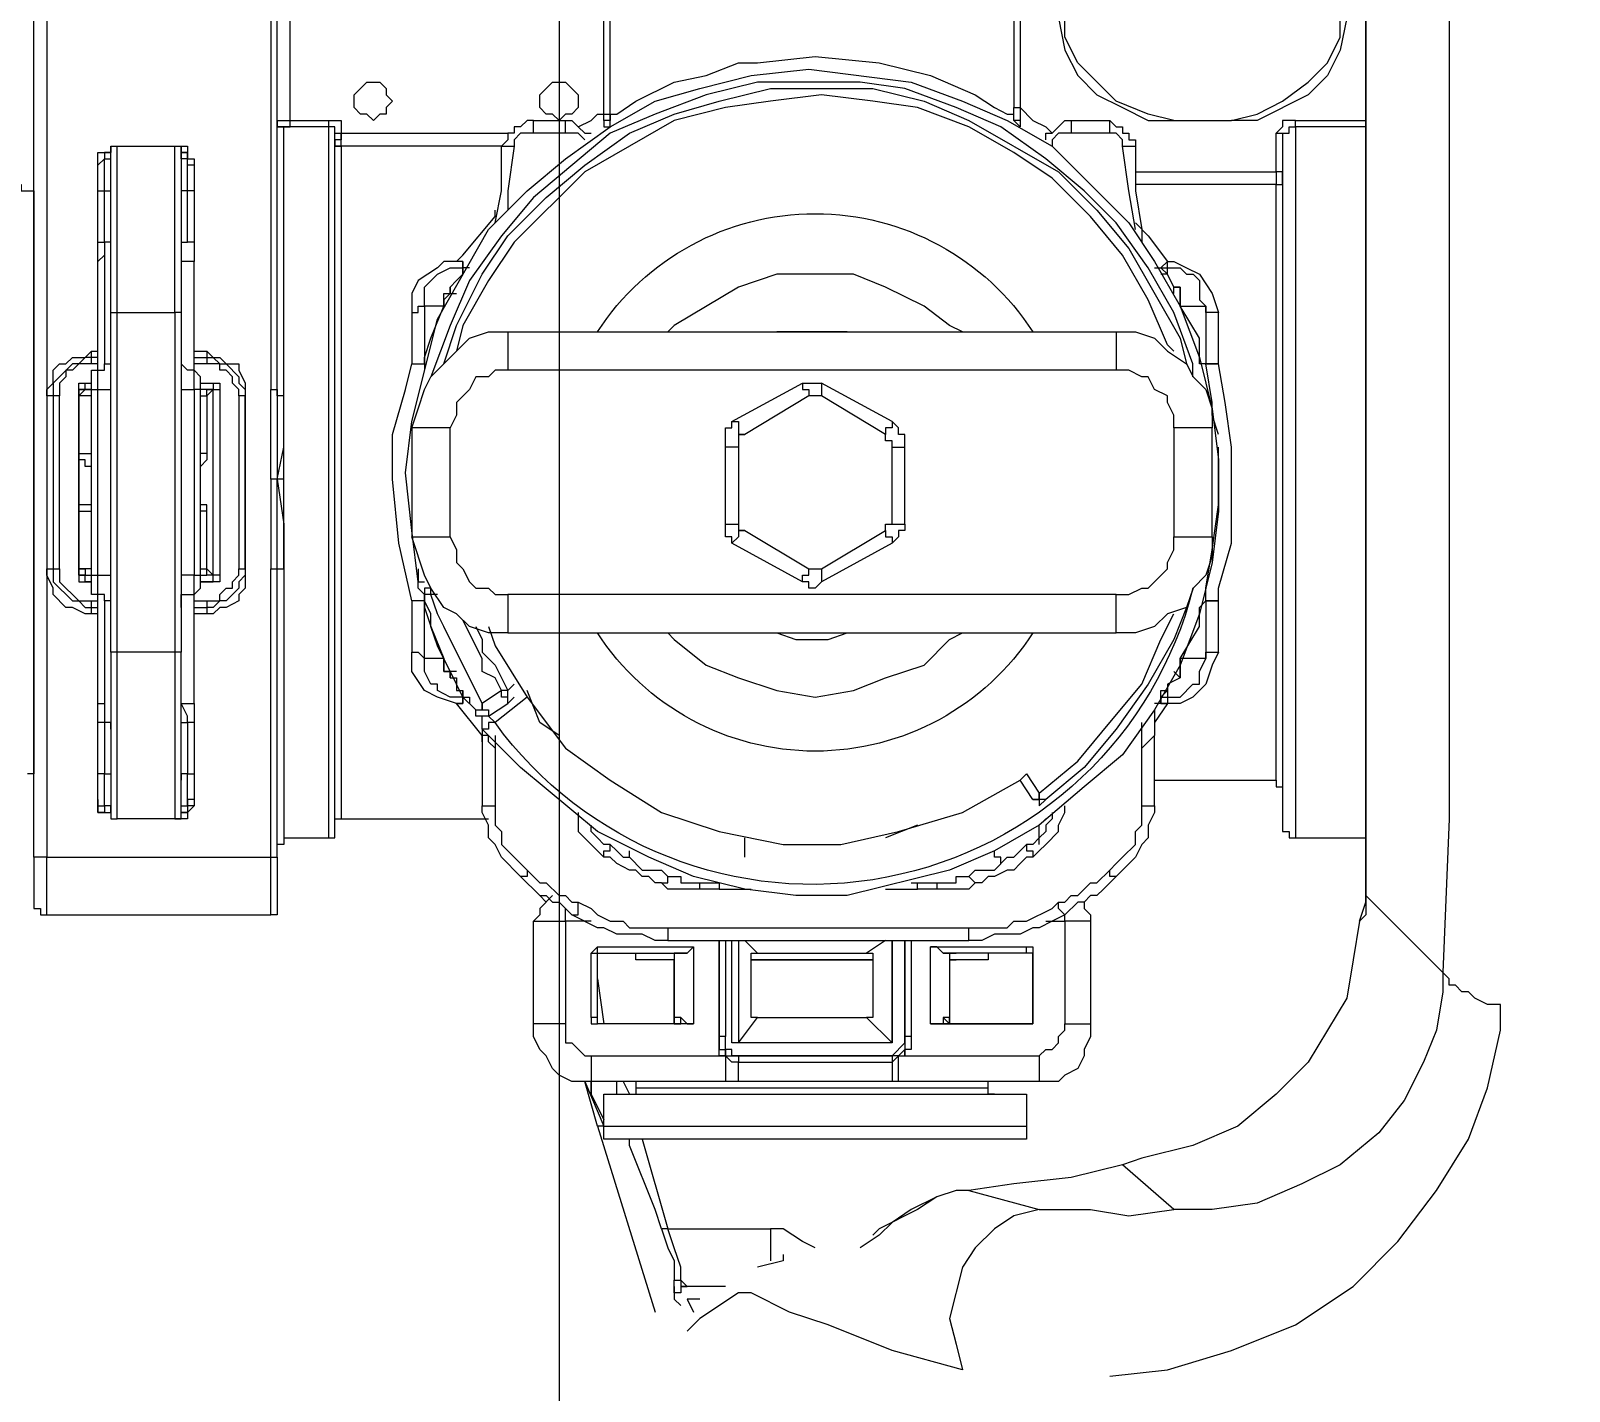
# Model space of a CAD drawing. Header units: millimetres. Extents: x -774950 to -670403, y -1165325 to -1109738.
# Drawn here: x -689636.3 to -689554.2, y -1158289.8 to -1158217.3 of the extents above; entities that cross this region are included whole.
import ezdxf

# ---------------------------------------------------------------- set-up
doc = ezdxf.new("R2010")
doc.units = ezdxf.units.MM
doc.header["$LTSCALE"] = 3000
doc.header["$MEASUREMENT"] = 0
doc.header["$PDMODE"] = 35
doc.header["$PDSIZE"] = -100
doc.layers.get('0').update_dxf_attribs({"linetype": 'CONTINUOUS'})
doc.layers.get('DEFPOINTS').update_dxf_attribs({"linetype": 'CONTINUOUS'})
for name, color, linetype, lineweight in [('01 - KITCHEN EQUIPMENTS', 255, 'CONTINUOUS', 0), ('A-WALL', 26, 'CONTINUOUS', 25), ('KIT.EQUIP', 7, 'CONTINUOUS', 0)]:
    doc.layers.add(name, color=color, linetype=linetype, lineweight=lineweight)
doc.layers.add('TOA-WALL-DADO TILE', color=136, linetype='CONTINUOUS')
doc.styles.get("Standard").update_dxf_attribs({"font": 'simplex.shx', "width": 0.75})
doc.dimstyles.new('DIM @ 150', dxfattribs={"dimtxt": 250, "dimasz": 100, "dimexe": 1, "dimexo": 0, "dimgap": 0.5, "dimtad": 0, "dimdec": 0, "dimzin": 0, "dimdsep": 46, "dimtxsty": 'Standard', "dimblk": 'ARCHTICK', "dimcen": -2, "dimclrd": 8, "dimclre": 8, "dimclrt": 256, "dimadec": 0, "dimazin": 0, "dimtfac": 1, "dimtdec": 0, "dimtofl": 0, "dimtmove": 0, "dimatfit": 3, "dimldrblk": 'OPEN90', "dimfxl": 0, "dimtolj": 1, "dimtzin": 0, "dimlwd": -1, "dimlwe": -1, "dimarcsym": 0})

# ---------------------------------------------------------------- blocks, each defined once
blk = doc.blocks.new('vw layout final block')
at = {"layer": 'A-WALL'}
blk.add_arc((-585636.233, -796985.608), 273600, 256.4814181, 278.37287951, dxfattribs=at)
blk = doc.blocks.new('A$Ca62c1600')
at = {"layer": 'KIT.EQUIP'}
blk.add_lwpolyline([(148.166, 81.038), (148.166, 391.038, 0.414214), (123.166, 416.038), (-56.834, 416.038, 0.414214), (-81.834, 391.038), (-81.834, 81.038, 0.414214), (-56.834, 56.038), (123.166, 56.038, 0.414214)], format="xyb", close=True, dxfattribs=at)
for points in [[(27.666, 103.492), (-7.514, 103.492), (-15.712, 103.492), (-23.909, 103.15), (-19.81, 99.052)], [(-45.427, 85.389), (-45.086, 88.463), (-44.061, 91.879), (-42.695, 95.294), (-40.645, 98.368), (-38.254, 100.759), (-35.522, 102.809), (-32.789, 104.516), (-30.057, 105.541), (-26.983, 106.224), (-25.617, 106.224), (-25.617, 105.541), (-25.275, 104.858), (-24.934, 104.516), (-24.934, 104.175), (-24.592, 103.833), (-24.592, 103.492), (-24.251, 103.492), (-23.909, 103.15)], [(-23.909, 103.15), (-24.934, 103.15), (-26.983, 102.809), (-28.691, 102.126), (-30.74, 101.101), (-32.448, 99.735), (-34.156, 97.685), (-35.18, 95.636), (-36.205, 93.245), (-36.547, 90.854), (-36.547, 88.805), (-34.156, 86.072), (-34.839, 83.34), (-35.18, 80.266), (-35.522, 77.875), (-35.522, 77.192), (-35.864, 76.167), (-36.547, 74.801), (-37.23, 73.776), (-37.913, 73.093), (-38.596, 72.068)], [(-21.177, 98.71), (-20.152, 99.052), (-19.81, 99.052), (75.143, 99.052), (-19.81, 99.052), (-20.152, 99.052), (-20.835, 99.052), (-21.177, 98.71), (-23.226, 98.368), (-25.275, 98.027), (-28.691, 95.978), (-30.399, 94.27), (-32.106, 92.22), (-33.131, 89.829), (-33.814, 87.097), (-34.156, 86.072)], [(20.835, 94.611), (20.835, 94.953), (21.177, 94.953), (21.177, 95.294), (20.835, 95.294), (19.81, 95.294), (-16.736, 95.294), (-16.736, 99.052)], [(21.177, 99.052), (21.177, 95.294), (21.518, 95.294), (21.518, 99.052)], [(21.518, 88.805), (21.86, 87.439), (22.543, 85.731), (24.592, 83.681), (25.958, 82.998), (29.032, 82.998), (30.74, 83.681), (32.789, 85.731), (33.473, 87.439), (33.473, 88.805), (33.473, 91.879), (33.814, 91.879), (33.814, 93.245), (33.131, 94.611), (32.448, 95.977), (31.082, 97.002), (29.715, 97.685), (28.349, 98.027), (26.983, 98.027), (25.275, 97.685), (23.909, 97.002), (22.884, 95.977), (21.518, 93.245), (21.518, 91.879)], [(26.983, 82.657), (25.275, 82.998), (23.909, 83.681), (22.884, 84.706), (22.201, 86.072), (21.518, 87.439), (21.518, 88.805), (21.518, 91.879), (21.86, 93.245), (22.543, 94.611), (23.567, 95.977), (24.592, 97.002), (25.958, 97.685), (29.032, 97.685)], [(18.786, 86.755), (18.786, 94.27), (20.835, 94.27), (20.835, 94.611), (-15.37, 94.611), (-16.053, 94.611), (-16.395, 94.611), (-16.395, 94.953), (-16.736, 94.953), (-16.736, 95.294)], [(21.518, 95.294), (21.518, 94.953), (21.518, 94.611), (21.177, 94.611), (20.835, 94.27)], [(-13.662, 94.27), (-14.004, 94.27), (-14.004, 94.611), (-14.345, 94.611)], [(-13.662, 87.78), (-13.662, 94.27), (-13.321, 94.27), (18.102, 94.27), (18.102, 86.755)], [(-9.564, 88.122), (-9.222, 88.122), (-9.222, 88.463), (-9.222, 89.146), (-8.539, 89.829), (-8.539, 90.171), (-7.856, 90.171), (-7.173, 90.513), (-7.173, 90.171), (-7.173, 89.146), (-7.514, 89.146), (-8.197, 89.146), (-7.856, 89.146), (-7.173, 89.146), (-5.465, 90.171), (-4.44, 90.171), (-4.099, 90.513), (-7.173, 90.513), (-6.831, 90.513), (-6.831, 91.196), (-4.782, 91.196), (-4.44, 91.196), (-4.099, 91.196), (-4.099, 90.854), (-4.099, 90.513), (-3.416, 90.513), (-1.366, 90.854), (1.025, 91.196), (4.099, 91.196)], [(-6.831, 91.196), (-7.514, 90.854), (-8.539, 90.513), (-9.222, 89.829), (-9.564, 89.146), (-9.564, 88.463)], [(-4.099, 90.513), (-4.099, 91.196), (-3.416, 91.196), (-1.025, 91.879), (4.099, 91.879), (6.49, 91.537), (8.539, 91.196), (8.539, 90.854), (8.539, 90.513)], [(4.782, 91.196), (5.806, 90.854), (6.49, 90.854), (8.539, 90.513), (8.539, 91.196), (10.588, 91.196), (10.93, 91.196), (11.271, 91.196), (11.271, 90.513), (11.613, 90.513), (8.539, 90.513), (8.539, 90.171), (8.88, 90.171), (9.905, 90.171), (11.613, 89.146), (11.955, 89.146), (12.638, 89.146), (12.296, 89.146), (11.613, 89.146), (11.613, 90.171), (11.613, 90.513)], [(16.053, 86.755), (15.37, 87.439), (14.004, 88.463), (13.662, 88.122), (13.662, 88.463), (14.004, 88.463), (14.004, 88.805), (13.662, 89.488), (13.321, 90.171), (12.296, 90.854), (11.271, 91.196)], [(21.518, 91.879), (21.518, 91.879)], [(21.518, 88.805), (21.518, 91.879)], [(5.123, 88.805), (-0.683, 88.805), (-0.683, 90.513), (-0.683, 90.854), (-1.708, 90.854), (-2.732, 90.513), (-3.416, 89.83), (-4.44, 89.488), (-4.782, 88.463), (-5.465, 87.78), (-5.806, 86.755), (-5.806, 85.731)], [(-4.099, 90.513), (-4.099, 90.513)], [(-4.099, 90.513), (-4.099, 90.513)], [(-0.683, 50.209), (5.123, 50.209), (5.123, 49.867), (5.123, 49.526), (5.123, 48.16), (6.148, 48.501), (7.173, 48.843), (7.856, 49.184), (9.905, 51.234), (10.247, 52.258), (10.247, 53.283), (10.247, 85.731), (10.247, 86.755), (9.905, 87.78), (9.222, 88.463), (8.539, 89.488), (7.856, 89.83), (7.173, 90.513), (6.148, 90.854), (5.123, 90.854)], [(-0.683, 90.854), (5.123, 90.854), (5.123, 90.513), (5.123, 88.805), (5.806, 88.805), (6.49, 88.463), (6.831, 88.463), (7.173, 87.78), (7.856, 87.439), (7.856, 87.097), (8.197, 86.414), (8.197, 85.731)], [(13.662, 87.78), (13.662, 88.122), (13.662, 88.463), (13.662, 88.805), (13.662, 89.146), (13.321, 89.488), (13.321, 89.83), (12.979, 90.171), (11.954, 90.171), (11.613, 90.513)], [(-4.44, 89.488), (-6.148, 88.805), (-8.539, 87.439), (-10.93, 85.731), (-12.979, 84.023), (-14.687, 81.974)], [(7.856, 89.829), (8.539, 89.829), (11.271, 88.805), (13.662, 87.439), (16.053, 85.731), (17.761, 84.023), (19.469, 81.974), (21.177, 79.583), (22.201, 77.192), (23.226, 74.459), (23.567, 72.069), (23.567, 66.604), (22.884, 63.871), (21.86, 61.139), (20.835, 58.748), (17.419, 54.649), (15.37, 52.941), (12.979, 51.234), (10.588, 50.209), (7.856, 49.184)], [(8.539, 49.867), (10.588, 50.55), (13.321, 51.917), (15.37, 53.283), (17.419, 55.332), (19.127, 57.382), (20.835, 59.772), (21.86, 62.163), (22.543, 64.554), (23.226, 67.287), (23.226, 72.752), (22.543, 75.484), (21.518, 77.875), (18.786, 82.657), (16.736, 84.706), (14.687, 86.414), (9.905, 89.146), (8.539, 89.488)], [(-35.522, 77.875), (-36.547, 81.632), (-36.547, 82.998), (-36.547, 84.365), (-36.888, 86.414), (-36.547, 88.805)], [(-13.321, 80.949), (-14.345, 81.632), (-14.687, 81.632), (-14.687, 81.291), (-14.687, 81.632), (-15.029, 81.632), (-14.687, 81.974), (-14.687, 81.632), (-14.345, 81.632), (-12.638, 83.681), (-10.588, 85.389), (-8.539, 87.097), (-6.148, 88.122), (-4.782, 88.805)], [(-7.856, 88.805), (-8.197, 89.146), (-8.539, 88.463), (-8.88, 88.463), (-9.222, 88.122), (-9.564, 88.122), (-9.564, 87.78)], [(-7.173, 89.146), (-7.173, 89.146)], [(-7.173, 89.146), (-7.173, 89.146)], [(-5.806, 53.283), (-5.806, 85.731), (-5.465, 85.731), (-3.757, 85.731), (-3.757, 86.414), (-3.416, 87.097), (-3.416, 87.439), (-2.391, 88.463), (-2.049, 88.463), (-1.366, 88.805), (-0.683, 88.805)], [(9.222, 88.805), (9.564, 88.463), (11.955, 87.439), (14.345, 86.072), (16.395, 84.365), (18.444, 82.315), (19.81, 80.266), (21.177, 77.875), (22.201, 75.143), (22.543, 72.752), (22.884, 70.019), (22.543, 67.287), (22.201, 64.896), (21.518, 62.163), (18.786, 57.382), (15.029, 53.624), (12.979, 52.258), (10.588, 50.892), (9.222, 50.55)], [(11.613, 89.146), (11.613, 89.146)], [(11.613, 89.146), (11.613, 89.146)], [(11.613, 89.146), (11.613, 89.146)], [(12.296, 88.805), (12.638, 88.805), (12.638, 89.146), (12.638, 88.805), (13.321, 88.463), (13.321, 88.122)], [(21.518, 88.805), (21.518, 88.805)], [(-9.222, 88.122), (-8.88, 88.122), (-8.88, 88.463), (-9.222, 88.463), (-9.564, 88.463), (-9.564, 88.122), (-9.564, 88.463), (-10.588, 87.78)], [(-9.564, 88.463), (-9.564, 88.463)], [(-9.564, 88.122), (-9.564, 88.122)], [(13.662, 88.122), (13.321, 88.463), (13.662, 88.463)], [(13.662, 88.463), (13.662, 88.463)], [(13.662, 88.122), (13.662, 88.122)], [(13.662, 88.122), (13.662, 88.122)], [(-21.177, 81.974), (-21.177, 82.998), (-20.835, 82.998), (-20.493, 82.657), (-20.152, 82.657), (-20.152, 82.998), (-19.81, 83.34), (-19.81, 83.681), (-19.127, 84.365), (-19.127, 84.706), (-18.444, 85.389), (-18.103, 85.731), (-17.761, 86.072), (-17.078, 86.755), (-16.395, 86.755), (-16.053, 87.097), (-15.029, 87.097), (-15.029, 87.439), (-15.029, 87.78), (-11.271, 87.78)], [(-15.029, 87.78), (-15.37, 87.78), (-16.053, 87.439), (-16.736, 87.439), (-17.078, 87.097), (-17.761, 86.755), (-18.786, 85.731), (-18.786, 85.389), (-18.444, 85.389)], [(-15.029, 87.097), (-11.955, 87.097)], [(-9.905, 87.78), (-11.271, 87.78), (-11.955, 87.097), (-10.588, 87.097)], [(15.712, 86.755), (17.761, 86.414), (20.152, 86.072), (20.152, 86.414), (20.152, 86.755), (17.761, 86.755), (15.712, 87.097), (15.029, 87.097)], [(20.152, 86.072), (20.493, 86.072), (20.835, 85.731), (20.835, 85.389), (21.177, 85.389), (21.518, 85.389), (21.177, 85.731), (21.177, 86.072), (20.835, 86.072), (20.835, 86.414), (20.493, 86.414), (20.493, 86.755), (20.152, 86.755)], [(-18.786, 85.731), (-19.127, 85.389), (-19.469, 85.048), (-19.81, 84.706), (-19.81, 84.365), (-20.152, 84.023), (-20.152, 83.681), (-20.835, 82.998)], [(-3.757, 85.731), (-3.757, 53.283), (-4.099, 53.283), (-4.44, 53.283), (-5.806, 53.283), (-5.806, 52.258), (-5.465, 51.234), (-4.782, 50.55), (-4.44, 49.867), (-3.416, 49.184), (-2.732, 48.843), (-0.683, 48.16)], [(10.247, 85.731), (8.197, 85.731), (8.197, 53.283)], [(20.835, 85.389), (20.835, 83.34)], [(21.518, 83.34), (21.518, 85.389)], [(-20.152, 84.023), (-20.493, 84.023), (-20.835, 84.365), (-21.177, 84.365), (-26.641, 84.365), (-27.325, 84.365), (-28.008, 84.023), (-28.349, 84.023), (-29.032, 83.681), (-29.374, 82.998), (-29.715, 82.657), (-29.715, 81.632)], [(-21.177, 84.365), (-21.177, 82.998), (-26.641, 82.998), (-26.641, 83.34), (-26.641, 84.365)], [(-22.201, 74.801), (-27.325, 74.801), (-27.666, 74.801), (-28.008, 74.801), (-28.008, 74.459), (-28.349, 74.459), (-28.349, 81.632), (-28.008, 81.974), (-28.008, 82.315), (-27.666, 82.657), (-27.325, 82.657), (-26.983, 82.998), (-26.641, 82.998)], [(-20.835, 82.998), (-21.177, 82.315), (-21.518, 81.632), (-21.518, 81.291), (-21.86, 80.607), (-21.86, 79.241), (-22.201, 78.558), (-22.201, 77.875)], [(-15.37, 82.315), (-15.712, 82.315), (-16.053, 81.974), (-16.395, 81.974), (-16.736, 81.632), (-17.078, 81.291), (-17.078, 80.949), (-17.419, 80.949), (-17.419, 81.291), (-17.761, 81.291), (-17.419, 81.632), (-17.078, 81.974), (-16.395, 82.657), (-16.053, 82.657), (-15.37, 82.998), (-15.029, 82.998)], [(20.493, 81.974), (20.835, 81.974), (20.835, 82.315), (21.518, 82.998), (21.518, 83.34), (21.177, 83.34), (20.835, 83.34), (20.835, 82.998), (20.835, 82.657), (20.493, 82.315), (20.152, 82.315)], [(-18.786, 53.966), (-19.81, 54.991), (-19.81, 55.332), (-20.152, 55.674), (-20.152, 56.015), (-20.493, 56.357), (-20.835, 56.698), (-20.835, 57.04), (-20.152, 57.04), (-20.493, 57.723), (-20.835, 58.065), (-21.177, 58.748), (-21.177, 59.431), (-21.518, 59.772), (-21.518, 61.822), (-21.518, 77.875), (-21.518, 78.558), (-21.518, 79.241), (-21.518, 79.924), (-21.177, 80.266), (-21.177, 80.949), (-20.493, 82.315), (-20.152, 82.657)], [(34.156, 81.974), (33.473, 81.291), (33.131, 80.607), (22.201, 80.607), (21.518, 81.291), (21.177, 81.974), (20.835, 82.315)], [(-36.547, 81.632), (-36.888, 80.266), (-37.571, 79.241), (-38.596, 78.217), (-39.621, 77.533), (-42.353, 76.85), (-43.719, 77.192), (-45.086, 77.533), (-44.061, 73.776), (-42.695, 70.361), (-42.012, 68.311), (-40.987, 66.262), (-40.987, 65.579), (-42.353, 63.53), (-43.036, 62.847)], [(-28.349, 81.632), (-28.691, 81.632), (-29.032, 81.632), (-29.715, 81.632), (-29.715, 74.118), (-29.032, 74.118), (-28.691, 74.118), (-28.349, 74.118), (-28.349, 74.459), (-28.008, 74.459)], [(-22.884, 78.9), (-23.226, 78.9), (-23.226, 78.558), (-23.226, 76.85), (-26.641, 76.85), (-26.641, 80.949), (-26.641, 75.826), (-22.543, 75.826), (-22.543, 80.949), (-22.543, 81.291), (-22.884, 81.291), (-26.3, 81.291), (-26.641, 81.291), (-26.641, 80.949), (-26.641, 81.291), (-26.3, 81.291), (-22.884, 81.291), (-22.884, 80.949), (-22.543, 80.949)], [(-26.3, 81.291), (-26.3, 81.291)], [(-22.884, 81.291), (-22.884, 81.291)], [(-17.761, 81.291), (-17.761, 80.949), (-18.103, 80.607), (-18.444, 80.266), (-18.444, 79.924), (-18.786, 79.241), (-18.786, 78.9), (-19.127, 78.558), (-19.127, 78.217)], [(-17.078, 81.632), (-16.736, 81.632), (-16.053, 81.632), (-15.712, 81.974)], [(-17.078, 81.632), (-17.078, 81.632)], [(-14.687, 81.291), (-13.662, 80.607)], [(-32.106, 80.949), (-32.106, 80.949)], [(-32.106, 58.406), (-30.399, 58.406), (-30.399, 80.949), (-32.106, 80.949)], [(-26.641, 80.949), (-26.641, 80.949)], [(-22.884, 80.949), (-22.884, 76.85), (-26.3, 76.85)], [(-19.127, 74.801), (-19.127, 75.143), (-19.127, 76.167), (-19.127, 76.509), (-19.127, 77.192), (-18.786, 77.192), (-18.786, 77.875), (-18.444, 78.217), (-18.444, 78.9), (-18.444, 79.241), (-17.761, 79.924), (-17.761, 80.266), (-17.078, 80.949)], [(-5.465, 52.258), (-6.49, 52.6), (-9.222, 54.308), (-11.954, 56.357), (-13.662, 58.748), (-15.37, 61.48), (-16.395, 64.554), (-17.078, 67.97), (-17.078, 71.044), (-16.395, 74.118), (-15.37, 77.533), (-13.662, 80.607), (-13.321, 80.949)], [(21.518, 80.607), (21.177, 80.607), (21.518, 80.266), (21.86, 80.266)], [(33.131, 80.266), (33.473, 80.266), (33.473, 80.607), (33.131, 80.607), (33.131, 80.266), (22.201, 80.266)], [(21.86, 58.748), (21.86, 59.089), (22.543, 60.114), (23.567, 62.163), (23.909, 63.871), (24.592, 65.579), (24.592, 66.604), (24.934, 69.678), (24.592, 73.093), (23.909, 75.826), (22.884, 78.217), (22.201, 79.241), (21.86, 79.924), (21.86, 80.266)], [(-30.399, 79.241), (-30.399, 78.9), (-30.057, 78.9)], [(-29.715, 60.114), (-30.057, 60.114), (-30.057, 60.456), (-30.057, 78.9), (-29.715, 78.9)], [(-18.103, 79.583), (-17.761, 79.583), (-17.761, 79.241), (-17.419, 79.241)], [(-18.786, 77.875), (-19.127, 78.217), (-19.469, 77.875), (-19.469, 77.533), (-19.469, 76.167)], [(-35.522, 77.192), (-35.864, 76.167), (-36.547, 75.143), (-37.571, 73.093), (-37.913, 72.752)], [(-26.641, 77.192), (-26.641, 76.85), (-26.3, 76.85), (-26.3, 76.509), (-26.641, 76.509), (-26.641, 76.167), (-26.641, 75.826), (-26.641, 76.509), (-26.641, 76.85), (-26.3, 76.509)], [(-23.226, 76.85), (-23.226, 77.192)], [(-22.884, 76.509), (-22.543, 76.167), (-22.543, 75.826), (-22.543, 76.167), (-22.884, 76.509), (-22.884, 76.85), (-22.884, 76.509), (-22.884, 76.85), (-22.884, 77.192)], [(-22.201, 61.822), (-22.201, 77.875), (-21.86, 77.875), (-21.518, 77.875)], [(-5.806, 61.822), (-6.148, 62.163), (-7.514, 63.871), (-8.197, 65.579), (-8.88, 67.628), (-9.222, 69.678), (-8.88, 71.727), (-8.197, 73.435), (-7.514, 75.484), (-6.148, 76.85), (-5.806, 77.533)], [(10.247, 77.533), (10.588, 76.85), (11.613, 75.484), (12.638, 73.435), (13.321, 71.727), (13.321, 67.628), (12.638, 65.579), (10.588, 62.163), (10.247, 61.822)], [(-19.127, 76.167), (-19.469, 76.167), (-19.469, 75.143)], [(-27.325, 74.801), (-27.325, 74.459), (-22.201, 74.459), (-27.325, 74.459)], [(-19.469, 73.435), (-19.469, 73.776), (-19.469, 75.143), (-19.127, 75.143)], [(-16.053, 75.143), (-16.736, 73.435)], [(-29.715, 74.118), (-29.715, 73.776)], [(-28.349, 73.776), (-27.666, 74.459), (-27.325, 74.459), (-27.666, 74.459), (-28.008, 74.459), (-28.349, 74.118), (-28.349, 73.776), (-28.691, 73.776), (-28.349, 74.118)], [(-28.349, 74.118), (-28.349, 74.118)], [(-27.325, 74.459), (-27.325, 74.459)], [(-2.391, 70.019), (-2.732, 70.019), (-3.074, 70.019), (-3.416, 69.678), (-3.416, 69.336), (-3.074, 69.336), (-3.074, 68.994), (-2.732, 68.994), (-2.732, 69.336), (-2.391, 69.336), (-2.391, 70.019), (-0.342, 73.435), (0, 73.435), (0, 73.776), (0, 74.118), (0, 74.459), (4.099, 74.459), (4.782, 74.459), (4.782, 74.118), (5.123, 74.118), (5.465, 73.776), (7.514, 70.019), (6.831, 70.019), (6.831, 69.678), (6.831, 69.336)], [(0, 74.459), (-0.342, 74.459), (-0.342, 74.118), (-0.683, 74.118), (-1.025, 73.776)], [(0, 73.776), (4.099, 73.776), (4.099, 74.118), (4.099, 74.459)], [(-28.349, 65.579), (-28.349, 73.776), (-28.349, 65.579), (-28.691, 65.579), (-28.691, 73.776), (-29.715, 73.776), (-29.715, 71.385), (-29.715, 68.311), (-29.715, 67.628), (-29.715, 65.579), (-28.691, 65.579), (-28.691, 65.237), (-28.349, 64.896), (-28.349, 64.554), (-28.008, 64.554), (-27.325, 64.554), (-22.201, 64.554), (-27.325, 64.554)], [(-28.349, 73.776), (-28.349, 73.776)], [(-27.666, 73.776), (-27.666, 73.776)], [(-27.666, 73.776), (-27.666, 65.237)], [(-22.201, 73.435), (-22.884, 72.41)], [(-19.469, 73.776), (-19.469, 73.776)], [(-0.342, 73.435), (-0.683, 73.435), (-0.683, 73.776), (-1.025, 73.776), (-3.074, 70.019)], [(4.099, 73.776), (4.44, 73.776), (4.44, 73.435), (4.782, 73.435)], [(5.465, 73.776), (5.123, 73.776), (5.123, 73.435), (4.782, 73.435), (6.831, 70.019)], [(-26.3, 66.604), (-26.3, 66.262), (-22.884, 66.262), (-22.884, 66.604), (-22.884, 72.41), (-22.884, 72.752), (-26.3, 72.752), (-26.3, 72.41)], [(-5.806, 67.628), (-6.148, 68.653), (-6.148, 70.361), (-5.806, 71.385)], [(10.247, 71.385), (10.247, 70.361), (10.247, 68.653), (10.247, 67.628)], [(5.465, 65.237), (5.465, 65.579), (4.782, 65.579), (4.782, 65.92), (4.782, 65.579), (4.44, 65.579), (4.099, 65.579), (4.099, 65.237), (4.099, 64.896), (4.44, 64.896), (4.782, 64.896), (5.123, 64.896), (5.123, 65.237), (5.465, 65.237), (7.514, 68.994), (7.514, 69.336), (7.514, 70.019)], [(-38.596, 69.678), (-38.254, 68.994), (-37.571, 67.97), (-37.571, 67.287), (-38.254, 67.287), (-38.596, 67.287), (-39.279, 67.287)], [(-3.074, 68.994), (-1.025, 65.237)], [(0, 64.896), (0, 65.237), (0, 65.579), (-0.342, 65.579), (-0.342, 65.92), (-2.391, 69.336)], [(7.514, 68.994), (7.173, 68.994), (7.173, 69.336), (6.831, 69.336), (4.782, 65.92)], [(-38.938, 67.97), (-39.279, 67.97), (-39.621, 66.604)], [(-32.79, 60.456), (-37.571, 61.822), (-37.571, 62.163), (-37.571, 65.237), (-37.571, 67.287)], [(-22.884, 66.604), (-22.201, 65.92)], [(-15.37, 57.04), (-16.053, 57.04), (-16.395, 57.04), (-17.761, 58.406), (-17.419, 58.406), (-17.419, 58.748), (-17.078, 58.748), (-17.419, 59.089), (-17.761, 59.431), (-17.761, 59.772), (-18.444, 60.456), (-18.444, 61.48), (-18.786, 61.822), (-18.786, 62.163), (-18.786, 62.505), (-19.127, 62.505), (-19.127, 63.53), (-19.127, 64.554), (-19.469, 64.554), (-19.469, 65.92), (-19.469, 66.262)], [(-19.469, 65.92), (-19.469, 65.92)], [(-17.761, 65.92), (-16.736, 65.92)], [(-0.342, 65.92), (-0.342, 65.579), (-0.683, 65.579), (-1.025, 65.237), (-0.683, 65.237), (-0.683, 64.896), (0, 64.896), (4.099, 64.896)], [(-40.645, 64.896), (-40.645, 62.847), (-40.645, 62.505), (-40.987, 62.505), (-40.987, 62.163), (-40.645, 62.163), (-40.987, 62.163), (-41.328, 62.163), (-41.67, 62.505)], [(-29.715, 65.579), (-29.715, 64.896)], [(-28.349, 64.896), (-29.715, 64.896), (-29.715, 57.723)], [(-22.201, 64.896), (-27.325, 64.896), (-27.325, 64.554), (-28.008, 64.554), (-28.008, 64.896), (-28.349, 64.896), (-28.349, 65.237), (-28.349, 65.579), (-28.349, 65.237), (-28.008, 65.237), (-28.008, 64.896), (-27.666, 64.896), (-27.325, 64.896)], [(-28.349, 65.579), (-28.349, 65.579)], [(-19.81, 55.674), (-20.493, 54.991), (-20.835, 54.991), (-21.177, 54.649), (-21.177, 55.674), (-21.177, 56.015), (-21.177, 56.357), (-26.641, 56.357), (-26.983, 56.357), (-27.325, 56.357), (-27.666, 56.357), (-27.666, 56.698), (-28.349, 57.382), (-28.349, 57.723), (-28.349, 64.896), (-28.008, 64.896)], [(-28.349, 64.896), (-28.349, 64.896)], [(-28.349, 64.896), (-28.349, 64.896)], [(-22.201, 65.579), (-27.666, 65.579), (-27.666, 65.237), (-22.201, 65.237)], [(4.099, 65.579), (0, 65.579)], [(-27.325, 64.554), (-27.325, 64.554)], [(-19.469, 64.554), (-19.469, 63.53), (-19.127, 63.53)], [(-41.328, 63.53), (-41.328, 62.847), (-42.012, 63.188)], [(-26.3, 57.723), (-26.641, 57.723), (-26.641, 58.065), (-26.3, 58.065), (-22.884, 58.065), (-22.884, 62.163), (-22.884, 62.505), (-22.884, 62.847), (-22.543, 63.188), (-22.884, 62.847), (-22.884, 62.505), (-22.884, 62.163), (-26.3, 62.163)], [(-26.3, 62.505), (-26.641, 62.847), (-26.641, 63.188), (-26.641, 62.847), (-26.641, 62.163), (-26.641, 62.505), (-26.3, 62.505), (-26.3, 62.163), (-26.641, 62.163), (-26.641, 58.065)], [(-19.469, 63.53), (-19.469, 63.188), (-19.469, 61.822), (-19.127, 61.48), (-19.127, 61.822), (-18.786, 61.822)], [(-40.645, 62.163), (-40.304, 62.163), (-40.304, 62.505), (-40.645, 62.505), (-40.645, 62.847), (-40.304, 62.505), (-39.621, 62.505), (-38.596, 62.163), (-37.571, 61.822), (-37.571, 61.48), (-38.596, 61.822), (-39.279, 62.163), (-39.962, 62.163), (-40.304, 62.163)], [(-22.884, 62.163), (-22.884, 62.505)], [(-26.641, 62.163), (-23.226, 62.163), (-23.226, 61.139), (-23.226, 60.456), (-23.226, 60.114), (-22.884, 60.114)], [(-23.226, 62.163), (-23.226, 62.163)], [(-23.226, 62.163), (-23.226, 62.163)], [(-22.884, 62.163), (-22.884, 62.163)], [(-21.518, 61.822), (-21.86, 61.822), (-22.201, 61.822), (-22.201, 61.139), (-21.86, 60.456), (-21.86, 59.089), (-21.518, 58.406), (-21.518, 58.065), (-20.835, 56.698)], [(-32.106, 58.065), (-29.715, 57.382), (-32.106, 58.406), (-32.106, 58.065), (-42.012, 61.139)], [(-37.571, 61.48), (-36.547, 61.139), (-33.131, 59.772), (-32.79, 59.772)], [(-19.127, 61.48), (-19.127, 61.139), (-18.786, 60.797), (-18.786, 60.456), (-18.444, 60.114), (-18.444, 59.772), (-18.103, 59.089), (-17.761, 58.748), (-17.761, 58.406)], [(-30.057, 60.114), (-30.399, 60.114)], [(-29.715, 59.431), (-30.399, 59.772)], [(-30.399, 59.089), (-29.715, 59.089)], [(-17.761, 59.772), (-17.419, 59.772)], [(-30.399, 57.723), (-31.765, 58.406)], [(-24.251, 58.065), (-26.641, 58.406)], [(-17.078, 58.748), (-17.078, 58.406), (-16.736, 58.065), (-16.395, 57.723), (-16.053, 57.723)], [(21.518, 58.406), (21.86, 58.406), (21.86, 58.748), (21.518, 58.748), (21.518, 58.406), (21.177, 58.406), (21.177, 58.748), (21.518, 58.748), (21.86, 58.748), (33.131, 58.748), (33.131, 58.406), (33.473, 58.406), (33.814, 58.406), (33.814, 58.748), (33.473, 58.748), (33.131, 58.748)], [(21.177, 57.04), (21.518, 57.723), (21.86, 58.065), (21.86, 58.406), (33.131, 58.406), (33.473, 58.065), (33.814, 57.723), (34.156, 57.04)], [(21.86, 58.748), (21.86, 58.748)], [(-28.349, 57.723), (-29.374, 57.723), (-29.715, 57.723), (-29.715, 57.04), (-29.715, 56.698), (-29.374, 56.015), (-29.032, 55.674), (-28.349, 55.332), (-28.008, 54.991), (-27.325, 54.649), (-26.641, 54.649)], [(-26.641, 58.065), (-26.641, 58.065)], [(-22.884, 57.723), (-22.884, 58.065), (-22.543, 58.065)], [(-22.884, 58.065), (-22.884, 58.065)], [(-21.177, 57.723), (-21.177, 56.357), (-20.835, 56.357), (-20.493, 56.357)], [(20.493, 57.382), (20.835, 57.04), (20.835, 56.357), (21.177, 56.357), (21.518, 56.357), (21.518, 56.698), (21.177, 57.04), (20.835, 57.382), (20.835, 57.723)], [(-11.955, 52.6), (-15.029, 52.6), (-15.37, 52.6), (-16.053, 52.6), (-16.395, 52.941), (-17.078, 52.941), (-18.444, 54.308), (-18.786, 54.649), (-19.127, 54.991), (-19.127, 55.332), (-19.81, 56.015), (-19.81, 56.357), (-20.152, 56.698), (-20.152, 57.04)], [(-26.641, 56.357), (-26.641, 54.991), (-26.641, 54.649), (-21.177, 54.649)], [(-11.271, 56.015), (-10.588, 54.991), (-8.88, 54.308)], [(20.835, 56.357), (20.835, 54.649), (21.177, 54.649), (21.518, 54.649), (21.518, 56.357)], [(-19.81, 54.991), (-20.152, 55.332)], [(-18.444, 54.308), (-18.786, 54.308), (-18.786, 53.966), (-18.444, 53.624), (-18.103, 53.283), (-17.761, 52.941), (-17.078, 52.6), (-16.736, 52.258), (-16.053, 52.258), (-15.37, 51.917), (-15.029, 51.917)], [(-9.222, 54.308), (-10.588, 52.6), (-10.588, 52.258), (-10.93, 52.258), (-10.93, 51.917), (-10.247, 51.917), (-10.247, 51.575), (-9.905, 51.575), (-9.222, 50.892), (-8.539, 50.55), (-6.49, 49.526), (-5.465, 49.184), (-4.782, 49.184), (-4.099, 48.843), (-4.099, 48.16), (-1.025, 47.476), (2.391, 47.135), (4.782, 47.135), (7.173, 47.818), (8.539, 48.16), (8.539, 48.501), (8.539, 48.843)], [(21.518, 54.649), (21.518, 54.308), (21.177, 53.966), (21.177, 53.624), (20.835, 53.624), (20.835, 53.283), (20.493, 53.283), (20.152, 52.941), (20.152, 44.402), (20.835, 44.402), (20.835, 53.283)], [(20.835, 54.649), (20.835, 54.308), (20.835, 53.966), (20.493, 53.624), (20.152, 53.624)], [(-9.222, 53.624), (-9.564, 53.283), (-8.88, 53.283), (-8.88, 52.941), (-8.197, 52.6), (-7.856, 51.917), (-7.173, 51.917), (-5.123, 50.892)], [(-5.465, 51.575), (-6.148, 51.917), (-6.831, 51.917), (-7.514, 52.6), (-8.88, 53.283), (-8.539, 53.624)], [(16.053, 52.6), (17.761, 52.941), (20.152, 52.941), (20.152, 53.283), (20.152, 53.624), (17.761, 53.283), (16.736, 53.283)], [(-11.271, 52.6), (-11.955, 52.6), (-11.613, 52.258), (-11.271, 52.258), (-11.271, 51.917), (-15.029, 51.917), (-15.029, 52.258), (-15.029, 52.6)], [(5.123, 48.16), (-0.683, 48.16), (-0.683, 49.526), (-0.683, 49.867), (-0.683, 50.209), (-1.366, 50.55), (-2.049, 50.55), (-2.391, 50.892), (-3.074, 51.234), (-3.416, 51.575), (-3.416, 52.258), (-3.757, 52.6), (-3.757, 53.283)], [(10.247, 53.283), (8.88, 53.283), (8.539, 53.283), (8.197, 53.283), (8.197, 52.6), (7.856, 52.258), (7.856, 51.575), (7.173, 51.234), (6.49, 50.55), (5.806, 50.55), (5.123, 50.209)], [(14.004, 50.892), (13.662, 50.892), (14.004, 50.892), (14.004, 50.55), (14.345, 50.892), (16.395, 52.6), (16.736, 52.6)], [(-16.736, 41.328), (-16.736, 43.719), (-16.736, 44.061), (-16.395, 44.061), (19.469, 44.061), (20.493, 44.061), (20.835, 44.061), (20.835, 44.402), (20.493, 44.402), (20.493, 44.061), (20.152, 44.061), (20.152, 44.402), (19.81, 44.402), (19.127, 44.402), (-15.712, 44.402), (-15.712, 52.258)], [(-11.613, 51.917), (-11.271, 51.917), (-9.564, 50.55), (-9.564, 50.892), (-9.222, 50.892), (-9.564, 50.892), (-9.564, 50.55), (-9.222, 49.526), (-8.88, 48.843), (-7.856, 48.16), (-6.831, 48.16)], [(-9.564, 50.892), (-9.222, 50.892), (-9.222, 51.234), (-9.564, 51.234)], [(-9.564, 50.892), (-9.564, 50.892)], [(-9.222, 50.892), (-9.222, 50.892)], [(-7.856, 50.55), (-7.856, 50.209), (-8.197, 50.209), (-8.197, 50.55), (-8.88, 50.55), (-8.88, 50.892), (-9.222, 50.892), (-9.222, 50.55), (-9.222, 50.209), (-8.88, 49.526), (-8.539, 49.526), (-8.539, 49.184), (-7.856, 48.843), (-7.173, 48.843)], [(13.662, 51.234), (13.662, 50.892), (14.004, 50.892), (14.004, 50.55), (14.004, 49.867), (13.662, 49.526), (12.979, 48.501), (12.296, 48.16), (11.271, 48.16), (11.271, 48.501), (11.613, 48.501), (11.613, 48.843), (8.539, 48.843), (8.88, 48.843), (9.905, 49.184), (11.613, 49.867), (12.296, 49.867), (12.296, 50.209), (12.638, 50.209), (12.296, 50.209), (11.955, 49.867), (11.613, 49.867), (11.613, 48.843), (11.955, 48.843), (12.638, 48.843), (13.321, 49.526), (13.662, 50.209), (13.662, 50.892)], [(13.321, 50.892), (12.979, 50.55), (12.638, 50.209), (12.296, 50.209), (12.296, 50.55)], [(13.321, 50.892), (13.321, 50.892)], [(13.662, 50.892), (13.662, 50.892)], [(13.662, 50.892), (13.662, 50.892)], [(13.662, 50.892), (13.662, 50.892)], [(13.662, 50.892), (13.662, 50.892)], [(-3.757, 48.843), (-4.099, 48.843), (-4.099, 48.501), (-4.099, 48.16), (-6.148, 48.16), (-6.49, 48.16), (-6.831, 48.16), (-6.831, 48.501), (-7.173, 48.843), (-4.099, 48.843), (-4.44, 48.843), (-5.465, 49.184), (-7.173, 49.867), (-7.514, 49.867), (-7.856, 49.867), (-7.856, 50.209), (-8.197, 50.209), (-7.856, 50.209), (-7.856, 49.867), (-7.173, 49.867), (-7.173, 49.526), (-7.173, 48.843)], [(-7.173, 49.867), (-7.173, 49.867)], [(-7.173, 49.867), (-7.173, 49.867)], [(-3.757, 49.526), (-3.757, 49.184), (-3.416, 49.184), (-3.416, 48.843), (-3.757, 48.843), (-4.099, 48.843)], [(11.613, 49.867), (11.613, 49.867)], [(11.613, 49.867), (11.613, 49.867)], [(11.613, 49.867), (11.613, 49.867)], [(-4.099, 48.843), (-4.099, 48.843)], [(-4.099, 48.843), (-4.099, 48.843)], [(-2.391, 48.501), (-3.074, 48.501), (-3.074, 48.843)], [(11.271, 48.16), (9.222, 48.16), (8.88, 48.16), (8.539, 48.16), (8.539, 48.843), (8.197, 48.843)], [(-16.053, 44.061), (-15.712, 44.061), (-15.712, 44.402)], [(20.152, 44.402), (20.152, 44.061), (20.493, 44.061)], [(20.835, 44.402), (20.835, 44.402)], [(21.518, 43.719), (21.518, 44.061), (21.518, 44.402), (20.835, 44.402)], [(56.357, 40.645), (73.093, 40.645), (73.093, 28.691), (-17.761, 28.691), (-17.761, 40.645), (-2.391, 40.645), (-2.391, 40.987), (0, 40.987), (2.391, 40.987), (0, 41.328), (-2.391, 41.328), (2.391, 41.328), (6.831, 41.328), (19.81, 41.328), (20.835, 41.328), (21.177, 41.328), (21.177, 41.67), (21.518, 41.67), (21.518, 43.719), (21.177, 43.719), (-16.053, 43.719), (-16.736, 43.719)], [(20.835, 44.061), (21.177, 44.061), (21.177, 43.719), (21.177, 41.328)], [(-17.761, 28.008), (-20.152, 28.008), (-20.493, 28.008), (-20.493, 28.349), (-20.835, 28.349), (-20.835, 28.691), (-20.835, 40.645), (-20.493, 40.645), (-17.761, 40.645), (-17.761, 40.987), (-2.391, 40.987), (-2.391, 41.328), (-4.782, 41.328), (-7.514, 41.328), (-16.736, 41.328), (-17.078, 41.328), (-17.078, 40.987)], [(2.391, 41.328), (2.391, 40.987), (4.099, 41.328), (6.831, 41.328), (6.831, 40.987), (7.173, 40.987), (4.099, 40.987), (2.391, 40.987), (2.391, 40.645), (-2.391, 40.645)], [(-2.391, 41.328), (-2.391, 41.328)], [(2.391, 40.645), (7.173, 40.645), (7.173, 40.987), (48.16, 40.987), (48.16, 41.328), (48.501, 41.328), (49.526, 41.328), (51.917, 41.328), (52.6, 40.987), (52.941, 40.987), (51.917, 40.987), (50.209, 40.987), (49.526, 40.987), (49.526, 41.328)], [(6.831, 41.328), (6.831, 41.328)], [(21.518, 40.987), (21.177, 40.987), (21.177, 41.328), (21.177, 40.987), (21.518, 40.987), (21.518, 41.328), (21.518, 41.67), (33.473, 41.67), (33.814, 41.67), (33.814, 41.328), (33.814, 40.987)], [(-17.761, 40.987), (-18.444, 40.987), (-18.786, 40.987), (-20.493, 40.987), (-20.835, 40.987), (-20.835, 40.645)], [(-2.391, 40.987), (-2.391, 40.987)], [(48.16, 40.987), (48.501, 40.987), (49.526, 40.987), (49.526, 40.645), (7.173, 40.645)], [(7.173, 40.987), (7.173, 40.987)], [(-2.391, 39.279), (6.831, 39.279), (-2.391, 39.279), (-2.732, 39.279), (-3.416, 39.279), (-3.757, 38.937), (-4.099, 38.937), (-4.44, 38.254), (-4.44, 37.913), (-4.782, 37.571), (-4.782, 37.23)], [(6.831, 38.937), (-2.391, 38.937), (-2.391, 39.279), (-2.732, 39.279), (-3.074, 38.937), (-3.416, 38.937), (-4.099, 38.254), (-4.099, 37.913), (-4.44, 37.571), (-4.44, 37.23)], [(-4.099, 36.547), (-4.099, 37.23), (-4.099, 37.571), (-4.099, 37.913), (-3.757, 37.913), (-3.416, 38.254), (-3.416, 38.596), (-3.074, 38.596), (-2.732, 38.938), (-2.391, 38.938)], [(-2.391, 39.279), (-2.391, 39.279)], [(9.222, 36.547), (9.222, 37.23), (8.88, 37.571), (8.88, 37.913), (8.539, 38.254), (8.539, 38.938), (8.197, 38.938), (7.514, 39.279), (6.831, 39.279)], [(6.831, 39.279), (6.831, 39.279)], [(8.88, 36.547), (8.88, 37.23), (8.88, 37.571), (8.539, 37.913), (8.539, 38.254), (7.856, 38.938), (7.514, 38.938), (7.173, 39.279), (6.831, 39.279)], [(6.831, 39.279), (6.831, 38.937), (7.173, 38.937), (7.514, 38.596), (7.856, 38.596), (8.197, 38.254), (8.197, 37.913), (8.539, 37.913), (8.539, 37.23)], [(-2.732, 37.913), (-2.732, 37.571), (7.173, 37.571), (7.173, 37.913), (-2.732, 37.913), (-3.074, 37.913), (-3.074, 37.571), (-2.732, 37.571)], [(7.514, 37.571), (7.514, 37.913), (7.173, 37.913)], [(-9.564, 36.547), (-5.806, 36.547), (-4.782, 36.547), (-3.757, 36.547), (-3.416, 36.888), (-3.074, 36.888), (-2.732, 36.888), (-2.732, 37.23), (-2.391, 37.23), (-2.732, 37.571), (-2.732, 37.23)], [(-4.44, 36.547), (-4.44, 37.23), (-4.782, 37.23), (-4.782, 36.547)], [(-4.099, 37.23), (-4.44, 37.23)], [(-3.074, 37.571), (-3.074, 37.571)], [(7.514, 36.888), (7.514, 37.571), (7.173, 37.571), (7.173, 36.888), (7.173, 36.547), (-2.732, 36.547), (-2.732, 35.863)], [(-2.391, 36.888), (-2.391, 37.23), (0.683, 37.23), (1.025, 37.23), (1.025, 36.888)], [(0.683, 37.23), (0.683, 36.888)], [(6.831, 36.888), (6.831, 37.23), (3.757, 37.23), (3.416, 37.23), (3.074, 36.888)], [(3.757, 37.23), (3.757, 36.888)], [(7.173, 37.23), (7.173, 37.571), (6.831, 37.23), (7.173, 37.23), (7.173, 36.888), (7.514, 36.888), (7.856, 36.888), (8.197, 36.547), (11.955, 36.547), (12.979, 36.547), (14.004, 36.547)], [(7.173, 37.571), (7.173, 37.571)], [(9.222, 37.23), (8.88, 37.23), (8.539, 37.23), (8.539, 36.547)], [(-14.687, 36.547), (-14.687, 36.205), (-15.029, 36.205), (-15.37, 36.205), (-15.37, 35.863), (-15.37, 36.205), (-15.712, 36.205), (-15.712, 35.522), (-15.712, 35.863), (-15.37, 35.863), (-9.905, 35.863), (-8.539, 35.863), (-6.831, 35.863), (-6.831, 35.522), (-6.831, 32.448), (11.271, 32.448), (11.271, 35.522), (12.979, 35.522), (14.687, 35.522), (20.152, 35.522), (20.152, 35.863), (19.81, 35.863), (20.152, 35.863), (19.81, 35.863), (19.81, 36.205)], [(-10.93, 35.863), (-10.588, 35.863), (-10.588, 36.205), (-10.247, 36.205), (-9.564, 35.863), (-9.564, 36.205), (-9.564, 36.547), (-10.247, 36.547), (-10.588, 36.547), (-10.93, 36.547), (-11.271, 36.547), (-13.321, 36.547), (-13.662, 36.547), (-14.687, 36.547), (-15.029, 36.547), (-15.029, 36.205), (-15.37, 36.205)], [(-15.029, 36.547), (-15.37, 36.205), (-15.37, 35.863), (-15.029, 35.863), (-15.029, 36.205), (-14.687, 36.205), (-13.321, 36.205), (-13.321, 36.547)], [(-10.588, 36.547), (-10.588, 36.205), (-12.638, 36.205), (-12.979, 36.205), (-13.321, 36.205), (-13.321, 35.863), (-13.662, 35.863)], [(-6.831, 32.106), (11.271, 32.106), (11.271, 32.448), (19.469, 32.448), (20.152, 32.448), (20.152, 35.522), (20.152, 35.863), (20.152, 36.205), (19.81, 36.205), (19.81, 35.863), (19.469, 35.863), (19.127, 35.863), (11.271, 35.863), (-6.831, 35.863)], [(-4.44, 35.863), (-4.099, 35.863), (-3.757, 35.863), (-3.757, 36.547), (-2.732, 36.547), (-2.732, 36.888), (7.173, 36.888)], [(7.173, 35.863), (7.173, 36.547), (7.514, 36.547), (8.197, 36.547), (8.197, 36.205), (8.539, 35.863)], [(19.127, 36.547), (19.127, 36.205), (19.469, 36.205), (19.81, 36.205), (19.469, 36.205), (19.469, 36.547), (19.127, 36.547), (18.786, 36.547), (17.761, 36.547), (17.419, 36.547), (17.078, 36.547), (15.029, 36.547), (14.687, 36.547), (14.004, 36.547), (14.004, 36.205), (14.004, 35.863)], [(15.029, 36.547), (15.029, 36.205), (15.37, 36.205), (15.712, 36.205), (17.761, 36.205), (17.761, 35.863)], [(15.029, 35.863), (15.029, 36.205)], [(17.761, 36.547), (17.761, 36.205), (18.102, 36.205), (19.469, 36.205), (19.469, 35.863), (19.81, 35.863), (19.81, 36.205), (19.469, 36.205), (19.469, 36.547)], [(11.271, 35.863), (11.271, 35.522), (-6.831, 35.522), (-15.029, 35.522), (-15.712, 35.522), (-15.712, 32.448)], [(-15.712, 35.863), (-15.37, 35.863)], [(-15.712, 35.522), (-15.712, 35.522)], [(20.152, 35.522), (20.152, 35.522)], [(-15.37, 31.765), (-15.37, 32.106), (-15.712, 32.106)], [(-15.029, 31.423), (-15.37, 31.423), (-15.37, 31.765), (-15.37, 32.106), (-15.029, 32.106), (-15.029, 31.765), (-14.004, 31.765), (-13.662, 31.765), (-13.321, 31.765), (-13.321, 31.423)], [(-10.93, 32.106), (-10.588, 32.106), (-10.588, 31.765), (-10.93, 31.765), (-11.271, 31.765), (-13.321, 31.765), (-13.321, 32.106), (-13.662, 32.106)], [(-9.564, 31.423), (-8.539, 31.423), (-7.856, 31.423), (-3.757, 31.423), (-3.757, 31.082), (-3.416, 31.082), (-3.074, 31.082), (-2.732, 31.082), (-2.732, 31.423), (-2.732, 31.765), (-2.732, 32.106)], [(-4.44, 32.106), (-4.099, 32.106), (-4.099, 31.765), (-3.757, 31.765), (-3.757, 31.423), (-3.074, 31.423), (-2.732, 31.423), (7.173, 31.423), (7.173, 31.765), (7.173, 32.106)], [(7.173, 31.082), (7.173, 31.423), (8.197, 31.423), (8.197, 31.765), (8.539, 31.765), (8.539, 32.106)], [(11.271, 32.106), (12.979, 32.106), (14.345, 32.106), (19.81, 32.106)], [(14.345, 31.765), (14.004, 31.423), (15.029, 31.423), (15.37, 31.423), (15.712, 31.423), (17.761, 31.423), (18.102, 31.423), (19.127, 31.423), (19.469, 31.423), (19.81, 31.423), (19.81, 31.765), (19.81, 32.106), (20.152, 32.106), (19.81, 32.106), (19.81, 31.765)], [(15.029, 32.106), (15.029, 31.765), (17.078, 31.765), (17.419, 31.765), (17.761, 31.765), (17.761, 32.106)], [(17.761, 31.423), (17.761, 31.765), (19.127, 31.765), (19.469, 31.765), (19.469, 32.106), (19.81, 32.106), (20.152, 32.106), (20.152, 32.448)], [(-15.37, 31.765), (-15.37, 31.765)], [(-14.687, 31.423), (-15.029, 31.423), (-15.029, 31.765), (-15.37, 31.765), (-15.37, 31.423), (-15.029, 31.423), (-14.687, 31.423), (-14.345, 31.423), (-13.321, 31.423), (-12.979, 31.423), (-12.638, 31.423), (-10.588, 31.423), (-9.564, 31.423), (-9.564, 31.765)], [(-15.029, 31.423), (-15.029, 31.423)], [(-4.099, 31.765), (-4.782, 31.765), (-5.806, 31.765), (-9.564, 31.765), (-10.588, 31.765), (-10.588, 31.423)], [(-4.782, 31.423), (-4.782, 31.082), (-4.44, 31.082), (-4.44, 31.423)], [(6.831, 28.691), (-2.391, 28.691), (-2.391, 29.032), (-3.074, 29.032), (-4.099, 30.057), (-4.099, 30.399), (-4.44, 30.74), (-4.44, 31.082), (-4.099, 31.082), (-4.099, 31.423)], [(8.539, 31.423), (8.539, 31.082), (8.88, 31.082), (8.88, 30.74), (8.539, 30.399), (8.539, 30.057), (7.514, 29.032), (7.173, 29.032), (6.831, 29.032), (-2.391, 29.032), (-2.391, 29.374), (-2.732, 29.374), (-3.074, 29.374), (-4.099, 30.399), (-4.099, 31.082)], [(3.074, 31.082), (3.074, 30.74), (3.416, 30.74), (3.416, 30.399), (3.757, 30.399), (0.683, 30.399), (-2.391, 30.399), (-2.391, 30.74), (-2.732, 30.74), (-2.732, 31.082), (7.173, 31.082), (7.514, 31.082), (7.856, 31.082), (8.197, 31.082), (8.197, 31.423), (9.222, 31.423), (10.247, 31.423), (14.004, 31.423)], [(15.029, 31.423), (15.029, 31.765), (14.345, 31.765), (13.321, 31.765), (12.296, 31.765), (8.539, 31.765)], [(8.88, 31.423), (8.88, 31.082), (9.222, 31.082), (9.222, 31.423)], [(19.469, 31.423), (19.81, 31.423), (19.81, 31.765), (19.469, 31.765), (19.127, 31.423)], [(19.81, 31.765), (19.81, 31.765)], [(-4.782, 31.082), (-4.782, 30.74), (-4.44, 30.057), (-4.44, 29.715), (-3.757, 29.032), (-3.416, 29.032), (-2.733, 28.691), (-2.391, 28.691)], [(-2.391, 31.082), (-2.391, 30.74), (-2.391, 30.399), (-2.732, 30.399), (-3.074, 30.399), (-3.074, 30.74), (-3.074, 31.082), (-3.074, 30.74), (-2.732, 30.74), (-2.732, 30.399), (-2.732, 30.74)], [(-3.074, 30.74), (-3.074, 30.74)], [(-2.732, 30.399), (7.173, 30.399), (7.173, 30.74), (7.514, 30.74), (7.514, 31.082)], [(-2.732, 30.74), (-2.732, 30.74)], [(-2.732, 30.399), (-2.732, 30.399)], [(-2.391, 29.374), (6.831, 29.374), (6.831, 29.032), (6.831, 28.691), (7.173, 28.691), (7.514, 29.032), (8.197, 29.032), (8.539, 29.374), (8.539, 29.715), (8.88, 30.057), (8.88, 30.74), (9.222, 31.082)], [(1.025, 31.082), (1.025, 30.74), (1.025, 30.399), (0.683, 30.399), (0.683, 30.74), (0.683, 31.082)], [(6.831, 31.082), (6.831, 30.74), (6.831, 30.399), (7.173, 30.74), (7.173, 31.082), (7.173, 30.74), (7.173, 30.399), (6.831, 30.399), (3.757, 30.399), (3.757, 30.74), (3.757, 31.082)], [(8.539, 31.082), (8.539, 30.74), (8.539, 30.399), (8.197, 30.057), (8.197, 29.715), (7.856, 29.715), (7.514, 29.374), (6.831, 29.374)], [(7.173, 30.74), (7.173, 30.74)], [(7.173, 30.399), (7.514, 30.399), (7.514, 30.74)], [(7.173, 30.399), (7.173, 30.399)], [(-20.835, 28.691), (-18.786, 28.691), (-18.444, 28.691), (-17.761, 28.691), (-17.761, 28.349), (-17.761, 28.008), (73.093, 28.008)], [(18.444, 19.81), (18.102, 19.81), (18.102, 20.152), (18.102, 27.325), (17.761, 27.325), (17.761, 27.666), (17.761, 28.008), (17.419, 28.008), (17.078, 28.008), (-13.321, 28.008), (-13.321, 27.666)]]:
    blk.add_lwpolyline(points, dxfattribs=at)
for points in [[(18.786, 94.611), (18.786, 94.27), (18.444, 94.27), (18.102, 94.27), (18.102, 94.611)], [(-32.106, 80.949), (-32.79, 80.949), (-32.79, 80.607), (-32.79, 80.266), (-32.79, 79.924), (-32.79, 58.748), (-32.79, 58.406), (-32.448, 58.406), (-32.106, 58.406), (-32.106, 58.748)], [(22.201, 80.266), (22.201, 80.607), (21.86, 80.607), (21.518, 80.607), (21.518, 80.266), (21.86, 80.266)], [(-27.666, 73.776), (-27.666, 65.579), (-26.3, 66.604), (-26.3, 72.41), (-27.666, 73.776), (-22.201, 73.776)], [(-23.226, 66.262), (-23.226, 70.361), (-23.226, 72.41), (-23.226, 72.752), (-23.226, 71.727), (-23.226, 70.019)], [(-22.543, 63.188), (-26.641, 63.188), (-26.641, 58.065), (-26.3, 58.065), (-26.3, 57.723), (-22.884, 57.723), (-22.543, 58.065)], [(-30.399, 57.723), (-29.715, 57.723)], [(22.543, 57.04), (22.201, 57.04), (21.86, 56.698), (21.86, 56.357), (21.518, 56.015), (21.86, 55.674), (21.86, 55.332), (22.201, 54.991), (22.884, 54.991), (23.567, 55.674), (23.567, 56.357), (22.884, 57.04)], [(-10.247, 52.258), (-9.564, 53.283), (-9.222, 53.283), (-9.222, 52.941), (-8.88, 52.941), (-9.564, 51.917), (-9.905, 51.917), (-9.905, 52.258)], [(-9.222, 50.892), (-8.88, 50.892)], [(13.321, 50.892), (13.662, 50.892)], [(22.543, 47.135), (22.201, 46.793), (21.86, 46.793), (21.86, 46.452), (21.518, 46.11), (21.86, 45.769), (21.86, 45.427), (22.201, 45.086), (22.884, 45.086), (23.567, 45.769), (23.567, 46.452), (23.226, 46.793), (22.884, 46.793)], [(-3.074, 37.571), (-3.074, 36.888)], [(-15.712, 32.448), (-10.247, 32.448), (-8.539, 32.448), (-6.831, 32.448), (-6.831, 32.106), (-14.687, 32.106), (-15.029, 32.106), (-15.37, 32.106), (-15.712, 32.106)]]:
    blk.add_lwpolyline(points, close=True, dxfattribs=at)
blk.add_lwpolyline([(-3.416, 89.829, 0.635477), (-10.588, 52.6), (-10.247, 52.258), (-10.247, 51.917), (-10.247, 51.575), (-9.905, 51.575), (-9.905, 51.917), (-9.564, 51.917), (-5.465, 49.867), (-4.782, 49.526), (-3.757, 49.184), (-3.757, 48.843), (-4.099, 48.843), (-3.757, 48.843), (-3.416, 48.501), (-3.074, 48.501), (-0.342, 48.16), (2.732, 47.818), (5.465, 48.16), (10.93, 49.526), (15.712, 52.258), (17.761, 54.308), (19.469, 56.357), (21.177, 58.748), (22.543, 61.139), (23.226, 63.53), (23.909, 66.262), (24.251, 69.336), (23.567, 74.801), (22.543, 77.533), (21.518, 79.924), (20.152, 82.315), (16.053, 86.414), (14.004, 87.78), (11.613, 89.146), (8.88, 90.171), (6.148, 90.854), (3.416, 91.196), (0.683, 91.196), (-2.049, 90.854), (-4.782, 90.171), (-7.514, 89.146), (-9.905, 87.78), (-12.296, 86.072), (-14.004, 84.023), (-16.053, 81.632), (-17.419, 79.241), (-18.444, 76.85), (-19.81, 71.385), (-19.81, 68.653), (-19.469, 65.921), (-18.786, 63.188), (-17.761, 60.797), (-16.395, 58.065), (-12.979, 53.966), (-10.93, 51.917), (-11.271, 51.917)], format="xyb", dxfattribs=at)
for centre, start, end in [((1.746, 69.678), 123.03703, 236.96297), ((2.694, 69.678), 303.03703, 56.96297)]:
    blk.add_arc(centre, 13.853, start, end, dxfattribs=at)
blk = doc.blocks.new('_ArchTick')
at = {"color": 0, "linetype": 'ByBlock', "const_width": 0.15}
blk.add_lwpolyline([(-0.5, -0.5), (0.5, 0.5)], dxfattribs=at)
blk = doc.blocks.new('*D473')
at = {"layer": 'DEFPOINTS', "color": 0, "transparency": 16777216}
for p in [(-689904.235, -1156415.62, 0), (-689904.057, -1159739.69, 0), (-689655.375, -1159739.69)]:
    blk.add_point(p, dxfattribs=at)
at = {"layer": 'TOA-WALL-DADO TILE', "color": 8, "transparency": 16777216}
for p, q in [((-689904.235, -1156415.62), (-689654.375, -1156415.62)), ((-689655.375, -1156415.62), (-689655.375, -1158131.943)), ((-689655.375, -1159739.69), (-689655.375, -1158445.443)), ((-689904.057, -1159739.69), (-689654.375, -1159739.69))]:
    blk.add_line(p, q, dxfattribs=at)
at = {"layer": 'TOA-WALL-DADO TILE', "color": 8, "transparency": 16777216, "xscale": 100, "yscale": 100, "zscale": 100}
for p, rotation in [((-689655.375, -1156415.62), 90), ((-689655.375, -1159739.69), 270)]:
    blk.add_blockref('_ArchTick', p, dxfattribs=dict(at, rotation=rotation))
at = {"layer": 'TOA-WALL-DADO TILE', "transparency": 16777216, "insert": (-689655.375, -1158288.693), "char_height": 250, "attachment_point": 5, "rotation": 90}
blk.add_mtext('\\A1;DT', dxfattribs=at)
blk = doc.blocks.new('_Open90')
at = {"color": 0, "linetype": 'ByBlock'}
for p, q in [((-0.5, 0.5), (0, 0)), ((0, 0), (-1, 0)), ((0, 0), (-0.5, -0.5))]:
    blk.add_line(p, q, dxfattribs=at)

msp = doc.modelspace()

# ---------------------------------------------------------------- block references
at = {"layer": '01 - KITCHEN EQUIPMENTS', "xscale": -1, "rotation": 270}
msp.add_blockref('A$Ca62c1600', (-689664.11, -1158243.592, 0), dxfattribs=at)
at = {"layer": 'A-WALL', "linetype": 'Continuous'}
msp.add_blockref('vw layout final block', (-124968, -92565.678, 0), dxfattribs=at)

# ---------------------------------------------------------------- dimensions: what is measured, and where the dimension line sits
at = {"layer": 'TOA-WALL-DADO TILE'}
dim = msp.add_linear_dim(base=(-689655.375, -1159739.69), p1=(-689904.235, -1156415.62, 0), p2=(-689904.057, -1159739.69, 0), angle=90, text='DT', dimstyle='DIM @ 150', dxfattribs=at)
dim.commit()
dim.dimension.update_dxf_attribs({"geometry": '*D473', "text_midpoint": (-689655.375, -1158288.693), "dimtype": 160})

doc.saveas('drawing.dxf')
